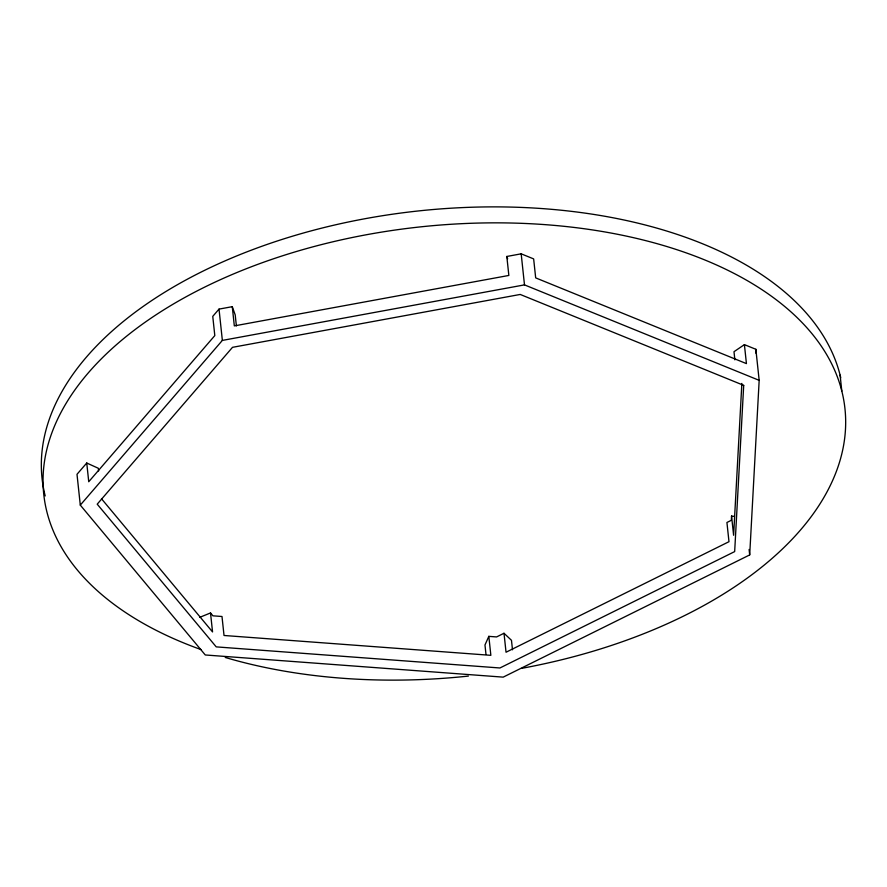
<?xml version="1.0" encoding="UTF-8"?>
<svg xmlns="http://www.w3.org/2000/svg" width="887" height="887" viewBox="0 0 887 887"><rect width="100%" height="100%" fill="white"/><g stroke="black" fill="none" stroke-linecap="round" stroke-linejoin="round"><path stroke-width="1.33" d="M734.303 516.389L731.553 516.046L731.32 520.303L726.93 522.476L728.981 541.702L506.033 652.233L504.004 633.263L496.598 636.933L488.826 636.356L484.978 644.971L485.987 654.462M741.865 383.428L733.616 535.26L731.553 516.046M755.657 352.993L755.857 349.29L744.404 344.633L733.992 351.707L734.868 359.845M98.612 470.942L98.324 468.269L86.749 463.014L77.003 474.301L80.296 505.113L205.274 654.972L503.184 677.136L749.692 554.918L759.172 380.346L755.857 349.29M236.385 325.906L235.21 314.918L232.272 306.68L219.022 309.108L212.758 316.371L214.809 335.596L88.744 481.741L86.749 463.014M80.296 505.113L222.36 340.408L524.494 284.882L759.172 380.346M199.697 617.352L210.518 612.95L212.913 615.822L221.994 616.498L224.023 635.48L490.855 655.327L488.826 636.356M232.272 306.68L234.323 325.895L508.85 275.447L506.821 256.465L521.179 253.826L533.652 258.904L535.681 277.886L746.433 363.615L744.404 344.633M504.004 633.263L511.477 640.314L512.498 649.805M101.495 498.771L212.547 631.932L210.518 612.95M506.821 256.465L507.652 258.827M840.1 375.101L841.807 391.067M749.105 549.474L749.692 554.918M521.179 253.826L524.494 284.882M219.022 309.108L222.36 340.408M201.216 649.639A402.886 225.875 -6.1 0 1 192.59 293.287A402.886 225.875 -6.1 0 1 808.079 329.099A402.886 225.875 -6.1 0 1 521.9 668.299M468.391 676.082A402.886 225.875 -6.1 0 1 225.265 657.467M45.193 495.933A402.886 225.875 -6.1 0 1 389.482 214.643A402.886 225.875 -6.1 0 1 840.743 377.762M743.705 385.357L734.669 551.592L499.924 667.978L216.228 646.878L97.215 504.171L232.505 347.327L520.214 294.451L743.705 385.357"/></g></svg>
